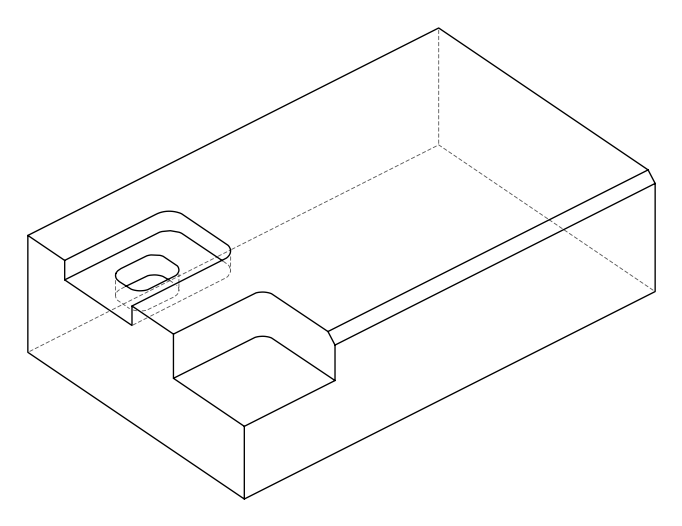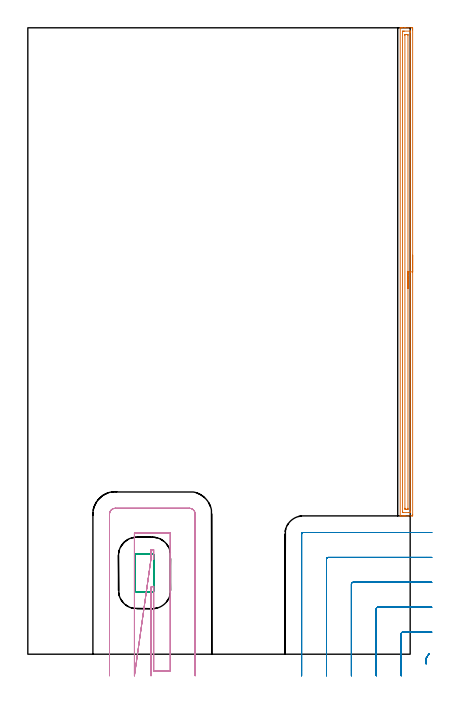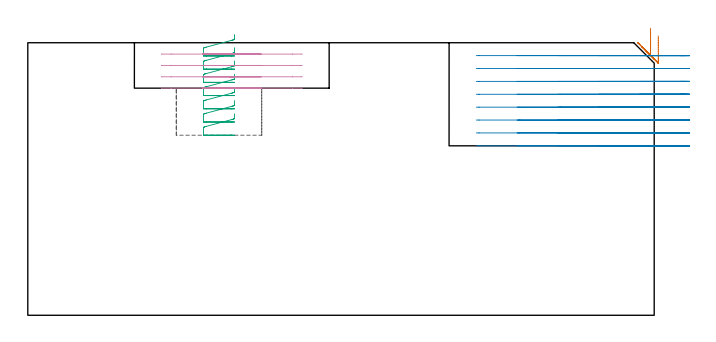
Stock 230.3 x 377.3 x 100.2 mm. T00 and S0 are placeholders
(PLAN: 4 operations, 1 tool changes, 24.2 min)
(1 AREA_MILL | FG_CHAMFER_SURFACE | UGT0205_001 | 7.26 min | 8399 mm3)
(2 MILL_CORNER_NOTCH_RECTANGULAR | CORNER_NOTCH_RECTANGULAR | UGT0201_094 | Follow Part, ap 5, ae 75% | 9.65 min | 236943 mm3)
(3 MILL_RECTANGULAR_POCKET | POCKET_RECTANGULAR_STRAIGHT | UGT0201_094 | Follow Part, ap 5, ae 75% | 1.82 min | 42446 mm3)
(4 MILL_SLOT | SLOT_PARTIAL_RECTANGULAR | UGT0201_094 | Follow Part, ap 5, ae 75% | 5.44 min | 94921 mm3)
(TOOL UGT0205_001 | Chamfer Mill 20 x 3 x 45 deg. | D20 FL50 Z2)
(TOOL UGT0201_094 | End mill 20 mm | D20 FL38 Z4)
(OP 1 AREA_MILL)
G17 G21 G94 G90
T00 M6
G54
G17 G0 G90 X231.8 Y240.3 S1061 M3
G43 Z110.2 H0
Z102.7
G94 G1 Y240.262 Z101.828 F250.
Y240.148 Z100.964
Y239.959 Z100.112
Y239.697 Z99.28
Y239.363 Z98.474
Y238.96 Z97.7
Y238.492 Z96.964
Y237.96 Z96.272
Y237.371 Z95.629
Y236.728 Z95.04
Y236.036 Z94.509
Y235.3 Z94.04
Y234.526 Z93.637
Y233.72 Z93.303
Y232.888 Z93.041
Y232.036 Z92.852
Y231.172 Z92.738
Y230.3 Z92.7
Y84.179
X231.798 Y83.908 Z92.702
X231.791 Y83.307 Z92.706
X231.783 Y83.304 Z92.714
X231.178 Y83.3 Z93.319
X227.603 Z96.891
X227.033 Z97.464
X226.709 Z97.787
X226.139 Z98.357
X225.816 Z98.679
X224.751 Z99.749
X224.363 Y83.302 Z100.129
X224.325 Y83.305 Z100.166
X224.303 Y83.309 Z100.188
X224.3 Y83.462 Z100.2
Y377.138
X224.302 Y377.29 Z100.188
X224.361 Y377.293 Z100.131
X224.751 Y377.3 Z99.749
X225.168 Z99.331
X225.816 Z98.679
X227.033 Z97.464
X227.603 Z96.891
X231.178 Y377.299 Z93.319
X231.783 Y377.296 Z92.714
X231.791 Y377.293 Z92.706
X231.797 Y376.692 Z92.703
X231.8 Y376.07 Z92.7
Y230.3
X230.386 Z94.114
X230.385 Y85.592 Z94.115
X230.383 Y85.49 Z94.117
X230.376 Y85.31 Z94.124
X230.284 Y85.307 Z94.216
X229.784 Y85.301 Z94.716
X229.39 Y85.3 Z95.11
X226.209 Z98.291
X225.816 Y85.302 Z98.684
X225.76 Y85.305 Z98.74
X225.731 Y85.309 Z98.769
X225.721 Y85.39 Z98.779
X225.716 Y85.592 Z98.784
X225.714 Y85.693 Z98.786
Y85.795
X225.715 Y375.008 Z98.785
X225.717 Y375.11 Z98.783
X225.724 Y375.29 Z98.776
X225.816 Y375.293 Z98.684
X226.316 Y375.299 Z98.184
X226.709 Y375.3 Z97.791
X229.89 Z94.61
X230.284 Y375.298 Z94.216
X230.34 Y375.295 Z94.16
X230.369 Y375.291 Z94.131
X230.379 Y375.21 Z94.121
X230.384 Y375.008 Z94.116
X230.385 Y374.907 Z94.115
X230.386 Y374.805 Z94.114
Y230.3
X228.972 Z95.528
X228.971 Y87.897 Z95.529
X228.97 Y87.479 Z95.53
X228.968 Y87.36 Z95.532
X228.965 Y87.311 Z95.535
X228.854 Y87.305 Z95.646
X228.675 Y87.301 Z95.825
X228.497 Y87.3 Z96.003
X227.782 Z96.718
X227.603 Y87.303 Z96.897
X227.425 Y87.31 Z97.075
X227.135 Y87.33 Z97.365
X227.133 Y87.479 Z97.367
X227.129 Y87.952 Z97.371
X227.128 Y372.703 Z97.372
X227.13 Y373.121 Z97.37
X227.132 Y373.24 Z97.368
X227.135 Y373.289 Z97.365
X227.246 Y373.295 Z97.254
X227.425 Y373.3 Z97.075
X227.603 Z96.897
X228.318 Z96.182
X228.497 Y373.297 Z96.003
X228.675 Y373.29 Z95.825
X228.965 Y373.27 Z95.535
X228.967 Y373.121 Z95.533
X228.971 Y372.648 Z95.529
X228.972 Y230.3 Z95.528
Y229.428 Z95.567
Y228.564 Z95.68
Y227.712 Z95.869
Y226.88 Z96.132
Y226.074 Z96.465
Y225.3 Z96.868
Y224.564 Z97.337
Y223.872 Z97.868
Y223.229 Z98.457
Y222.64 Z99.101
Y222.108 Z99.793
Y221.64 Z100.528
Y221.237 Z101.302
Y220.903 Z102.108
Y220.641 Z102.94
Y220.452 Z103.792
Y220.338 Z104.657
Y220.3 Z105.528
G0 Z110.2
M5
M2
(OP 2 MILL_CORNER_NOTCH_RECTANGULAR)
G17 G21 G94 G90
T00 M6
G54
G17 G0 G90 X241.73 Y0.354 S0 M3
G43 Z110.2 H0
Z95.462
G94 G1 X240.068 Y-2.143 F250.
G3 X239.9 Y-2.692 R1.
G1 Y-2.8
Y-5.8
G0 Z110.2
X243.3 Y13.3
Z95.462
G1 X240.3
X225.894 F500.
G3 X224.9 Y12.306 R1.
G1 Y-10.
Y-13. F250.
G0 Z110.2
X243.3 Y28.3
Z95.462
G1 X240.3
X210.895 F500.
G3 X209.9 Y27.305 R1.
G1 Y-10.
Y-13. F250.
G0 Z110.2
X243.3 Y43.3
Z95.462
G1 X240.3
X195.895 F500.
G3 X194.9 Y42.305 R1.
G1 Y-10.
Y-13. F250.
G0 Z110.2
X243.3 Y58.3
Z95.462
G1 X240.3
X180.895 F500.
G3 X179.9 Y57.305 R1.
G1 Y-10.
Y-13. F250.
G0 Z110.2
X243.3 Y73.3
Z95.462
G1 X240.3
X165.895 F500.
G3 X164.9 Y72.305 R1.
G1 Y-10.
Y-13. F250.
G0 Z110.2
X241.73 Y0.354
Z90.725
G1 X240.068 Y-2.143
G3 X239.9 Y-2.692 R1.
G1 Y-2.8
Y-5.8
G0 Z110.2
X243.3 Y13.3
Z90.725
G1 X240.3
X225.894 F500.
G3 X224.9 Y12.306 R1.
G1 Y-10.
Y-13. F250.
G0 Z110.2
X243.3 Y28.3
Z90.725
G1 X240.3
X210.895 F500.
G3 X209.9 Y27.305 R1.
G1 Y-10.
Y-13. F250.
G0 Z110.2
X243.3 Y43.3
Z90.725
G1 X240.3
X195.895 F500.
G3 X194.9 Y42.305 R1.
G1 Y-10.
Y-13. F250.
G0 Z110.2
X243.3 Y58.3
Z90.725
G1 X240.3
X180.895 F500.
G3 X179.9 Y57.305 R1.
G1 Y-10.
Y-13. F250.
G0 Z110.2
X243.3 Y73.3
Z90.725
G1 X240.3
X165.895 F500.
G3 X164.9 Y72.305 R1.
G1 Y-10.
Y-13. F250.
G0 Z110.2
X241.73 Y0.354
Z85.987
G1 X240.068 Y-2.143
G3 X239.9 Y-2.692 R1.
G1 Y-2.8
Y-5.8
G0 Z110.2
X243.3 Y13.3
Z85.987
G1 X240.3
X225.894 F500.
G3 X224.9 Y12.306 R1.
G1 Y-10.
Y-13. F250.
G0 Z110.2
X243.3 Y28.3
Z85.987
G1 X240.3
X210.895 F500.
G3 X209.9 Y27.305 R1.
G1 Y-10.
Y-13. F250.
G0 Z110.2
X243.3 Y43.3
Z85.987
G1 X240.3
X195.895 F500.
G3 X194.9 Y42.305 R1.
G1 Y-10.
Y-13. F250.
G0 Z110.2
X243.3 Y58.3
Z85.987
G1 X240.3
X180.895 F500.
G3 X179.9 Y57.305 R1.
G1 Y-10.
Y-13. F250.
G0 Z110.2
X243.3 Y73.3
Z85.987
G1 X240.3
X165.895 F500.
G3 X164.9 Y72.305 R1.
G1 Y-10.
Y-13. F250.
G0 Z110.2
X241.73 Y0.354
Z81.25
G1 X240.068 Y-2.143
G3 X239.9 Y-2.692 R1.
G1 Y-2.8
Y-5.8
G0 Z110.2
X243.3 Y13.3
Z81.25
G1 X240.3
X225.894 F500.
G3 X224.9 Y12.306 R1.
G1 Y-10.
Y-13. F250.
G0 Z110.2
X243.3 Y28.3
Z81.25
G1 X240.3
X210.895 F500.
G3 X209.9 Y27.305 R1.
G1 Y-10.
Y-13. F250.
G0 Z110.2
X243.3 Y43.3
Z81.25
G1 X240.3
X195.895 F500.
G3 X194.9 Y42.305 R1.
G1 Y-10.
Y-13. F250.
G0 Z110.2
X243.3 Y58.3
Z81.25
G1 X240.3
X180.895 F500.
G3 X179.9 Y57.305 R1.
G1 Y-10.
Y-13. F250.
G0 Z110.2
X243.3 Y73.3
Z81.25
G1 X240.3
X165.895 F500.
G3 X164.9 Y72.305 R1.
G1 Y-10.
Y-13. F250.
G0 Z110.2
X241.73 Y0.354
Z76.512
G1 X240.068 Y-2.143
G3 X239.9 Y-2.692 R1.
G1 Y-2.8
Y-5.8
G0 Z110.2
X243.3 Y13.3
Z76.512
G1 X240.3
X225.894 F500.
G3 X224.9 Y12.306 R1.
G1 Y-10.
Y-13. F250.
G0 Z110.2
X243.3 Y28.3
Z76.512
G1 X240.3
X210.895 F500.
G3 X209.9 Y27.305 R1.
G1 Y-10.
Y-13. F250.
G0 Z110.2
X243.3 Y43.3
Z76.512
G1 X240.3
X195.895 F500.
G3 X194.9 Y42.305 R1.
G1 Y-10.
Y-13. F250.
G0 Z110.2
X243.3 Y58.3
Z76.512
G1 X240.3
X180.895 F500.
G3 X179.9 Y57.305 R1.
G1 Y-10.
Y-13. F250.
G0 Z110.2
X243.3 Y73.3
Z76.512
G1 X240.3
X165.895 F500.
G3 X164.9 Y72.305 R1.
G1 Y-10.
Y-13. F250.
G0 Z110.2
X241.73 Y0.354
Z71.775
G1 X240.068 Y-2.143
G3 X239.9 Y-2.692 R1.
G1 Y-2.8
Y-5.8
G0 Z110.2
X243.3 Y13.3
Z71.775
G1 X240.3
X225.894 F500.
G3 X224.9 Y12.306 R1.
G1 Y-10.
Y-13. F250.
G0 Z110.2
X243.3 Y28.3
Z71.775
G1 X240.3
X210.895 F500.
G3 X209.9 Y27.305 R1.
G1 Y-10.
Y-13. F250.
G0 Z110.2
X243.3 Y43.3
Z71.775
G1 X240.3
X195.895 F500.
G3 X194.9 Y42.305 R1.
G1 Y-10.
Y-13. F250.
G0 Z110.2
X243.3 Y58.3
Z71.775
G1 X240.3
X180.895 F500.
G3 X179.9 Y57.305 R1.
G1 Y-10.
Y-13. F250.
G0 Z110.2
X243.3 Y73.3
Z71.775
G1 X240.3
X165.895 F500.
G3 X164.9 Y72.305 R1.
G1 Y-10.
Y-13. F250.
G0 Z110.2
X241.73 Y0.354
Z67.037
G1 X240.068 Y-2.143
G3 X239.9 Y-2.692 R1.
G1 Y-2.8
Y-5.8
G0 Z110.2
X243.3 Y13.3
Z67.037
G1 X240.3
X225.894 F500.
G3 X224.9 Y12.306 R1.
G1 Y-10.
Y-13. F250.
G0 Z110.2
X243.3 Y28.3
Z67.037
G1 X240.3
X210.895 F500.
G3 X209.9 Y27.305 R1.
G1 Y-10.
Y-13. F250.
G0 Z110.2
X243.3 Y43.3
Z67.037
G1 X240.3
X195.895 F500.
G3 X194.9 Y42.305 R1.
G1 Y-10.
Y-13. F250.
G0 Z110.2
X243.3 Y58.3
Z67.037
G1 X240.3
X180.895 F500.
G3 X179.9 Y57.305 R1.
G1 Y-10.
Y-13. F250.
G0 Z110.2
X243.3 Y73.3
Z67.037
G1 X240.3
X165.895 F500.
G3 X164.9 Y72.305 R1.
G1 Y-10.
Y-13. F250.
G0 Z110.2
X241.73 Y0.354
Z62.3
G1 X240.068 Y-2.143
G3 X239.9 Y-2.692 R1.
G1 Y-2.8
Y-5.8
G0 Z110.2
X243.3 Y13.3
Z62.3
G1 X240.3
X225.894 F500.
G3 X224.9 Y12.306 R1.
G1 Y-10.
Y-13. F250.
G0 Z110.2
X243.3 Y28.3
Z62.3
G1 X240.3
X210.895 F500.
G3 X209.9 Y27.305 R1.
G1 Y-10.
Y-13. F250.
G0 Z110.2
X243.3 Y43.3
Z62.3
G1 X240.3
X195.895 F500.
G3 X194.9 Y42.305 R1.
G1 Y-10.
Y-13. F250.
G0 Z110.2
X243.3 Y58.3
Z62.3
G1 X240.3
X180.895 F500.
G3 X179.9 Y57.305 R1.
G1 Y-10.
Y-13. F250.
G0 Z110.2
X243.3 Y73.3
Z62.3
G1 X240.3
X165.895 F500.
G3 X164.9 Y72.305 R1.
G1 Y-10.
Y-13. F250.
G0 Z110.2
M5
M2
(OP 3 MILL_RECTANGULAR_POCKET)
G17 G21 G94 G90
T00 M6
G54
G17 G0 G90 X76. Y53.191 S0 M3
G43 Z110.2 H0
Z103.2
G94 G1 Y59.4 Z101.536 F250.
Y59.505 Z101.508
X75.947 Y59.753 Z101.44
X75.839 Y59.983 Z101.372
X75.681 Y60.181 Z101.304
X75.483 Y60.339 Z101.236
X75.253 Y60.447 Z101.168
X75.005 Y60.5 Z101.1
X65.595 Z98.579
X65.347 Y60.447 Z98.511
X65.117 Y60.339 Z98.443
X64.919 Y60.181 Z98.375
X64.761 Y59.983 Z98.307
X64.653 Y59.753 Z98.239
X64.6 Y59.505 Z98.171
Y48.95 Z95.343
Y38.5 F500.
G3 X65.7 Y37.4 R1.1
G1 X74.9
G3 X76. Y38.5 R1.1
G1 Y59.4
G3 X74.9 Y60.5 R1.1
G1 X65.7
G3 X64.6 Y59.4 R1.1
G1 Y48.95
Y47.95
G0 X76. Y53.191 Z98.343
G1 Y59.4 Z96.679 F250.
Y59.505 Z96.651
X75.947 Y59.753 Z96.583
X75.839 Y59.983 Z96.515
X75.681 Y60.181 Z96.447
X75.483 Y60.339 Z96.379
X75.253 Y60.447 Z96.311
X75.005 Y60.5 Z96.243
X65.595 Z93.722
X65.347 Y60.447 Z93.654
X65.117 Y60.339 Z93.586
X64.919 Y60.181 Z93.518
X64.761 Y59.983 Z93.45
X64.653 Y59.753 Z93.382
X64.6 Y59.505 Z93.314
Y48.95 Z90.486
Y38.5 F500.
G3 X65.7 Y37.4 R1.1
G1 X74.9
G3 X76. Y38.5 R1.1
G1 Y59.4
G3 X74.9 Y60.5 R1.1
G1 X65.7
G3 X64.6 Y59.4 R1.1
G1 Y48.95
Y47.95
G0 X76. Y53.191 Z93.486
G1 Y59.4 Z91.822 F250.
Y59.505 Z91.794
X75.947 Y59.753 Z91.726
X75.839 Y59.983 Z91.658
X75.681 Y60.181 Z91.59
X75.483 Y60.339 Z91.522
X75.253 Y60.447 Z91.454
X75.005 Y60.5 Z91.386
X65.595 Z88.865
X65.347 Y60.447 Z88.797
X65.117 Y60.339 Z88.729
X64.919 Y60.181 Z88.661
X64.761 Y59.983 Z88.593
X64.653 Y59.753 Z88.525
X64.6 Y59.505 Z88.457
Y48.95 Z85.629
Y38.5 F500.
G3 X65.7 Y37.4 R1.1
G1 X74.9
G3 X76. Y38.5 R1.1
G1 Y59.4
G3 X74.9 Y60.5 R1.1
G1 X65.7
G3 X64.6 Y59.4 R1.1
G1 Y48.95
Y47.95
G0 X76. Y53.191 Z88.629
G1 Y59.4 Z86.965 F250.
Y59.505 Z86.937
X75.947 Y59.753 Z86.869
X75.839 Y59.983 Z86.801
X75.681 Y60.181 Z86.733
X75.483 Y60.339 Z86.665
X75.253 Y60.447 Z86.597
X75.005 Y60.5 Z86.529
X65.595 Z84.007
X65.347 Y60.447 Z83.939
X65.117 Y60.339 Z83.871
X64.919 Y60.181 Z83.804
X64.761 Y59.983 Z83.736
X64.653 Y59.753 Z83.668
X64.6 Y59.505 Z83.6
Y48.95 Z80.771
Y38.5 F500.
G3 X65.7 Y37.4 R1.1
G1 X74.9
G3 X76. Y38.5 R1.1
G1 Y59.4
G3 X74.9 Y60.5 R1.1
G1 X65.7
G3 X64.6 Y59.4 R1.1
G1 Y48.95
Y47.95
G0 X76. Y53.191 Z83.771
G1 Y59.4 Z82.108 F250.
Y59.505 Z82.08
X75.947 Y59.753 Z82.012
X75.839 Y59.983 Z81.944
X75.681 Y60.181 Z81.876
X75.483 Y60.339 Z81.808
X75.253 Y60.447 Z81.74
X75.005 Y60.5 Z81.672
X65.595 Z79.15
X65.347 Y60.447 Z79.082
X65.117 Y60.339 Z79.014
X64.919 Y60.181 Z78.946
X64.761 Y59.983 Z78.878
X64.653 Y59.753 Z78.81
X64.6 Y59.505 Z78.742
Y48.95 Z75.914
Y38.5 F500.
G3 X65.7 Y37.4 R1.1
G1 X74.9
G3 X76. Y38.5 R1.1
G1 Y59.4
G3 X74.9 Y60.5 R1.1
G1 X65.7
G3 X64.6 Y59.4 R1.1
G1 Y48.95
Y47.95
G0 X76. Y53.191 Z78.914
G1 Y59.4 Z77.251 F250.
Y59.505 Z77.222
X75.947 Y59.753 Z77.154
X75.839 Y59.983 Z77.086
X75.681 Y60.181 Z77.018
X75.483 Y60.339 Z76.951
X75.253 Y60.447 Z76.883
X75.005 Y60.5 Z76.815
X65.595 Z74.293
X65.347 Y60.447 Z74.225
X65.117 Y60.339 Z74.157
X64.919 Y60.181 Z74.089
X64.761 Y59.983 Z74.021
X64.653 Y59.753 Z73.953
X64.6 Y59.505 Z73.885
Y48.95 Z71.057
Y38.5 F500.
G3 X65.7 Y37.4 R1.1
G1 X74.9
G3 X76. Y38.5 R1.1
G1 Y59.4
G3 X74.9 Y60.5 R1.1
G1 X65.7
G3 X64.6 Y59.4 R1.1
G1 Y48.95
Y47.95
G0 X76. Y53.191 Z74.057
G1 Y59.4 Z72.393 F250.
Y59.505 Z72.365
X75.947 Y59.753 Z72.297
X75.839 Y59.983 Z72.229
X75.681 Y60.181 Z72.161
X75.483 Y60.339 Z72.093
X75.253 Y60.447 Z72.025
X75.005 Y60.5 Z71.957
X65.595 Z69.436
X65.347 Y60.447 Z69.368
X65.117 Y60.339 Z69.3
X64.919 Y60.181 Z69.232
X64.761 Y59.983 Z69.164
X64.653 Y59.753 Z69.096
X64.6 Y59.505 Z69.028
Y48.95 Z66.2
Y38.5 F500.
G3 X65.7 Y37.4 R1.1
G1 X74.9
G3 X76. Y38.5 R1.1
G1 Y59.4
G3 X74.9 Y60.5 R1.1
G1 X65.7
G3 X64.6 Y59.4 R1.1
G1 Y48.95
Y47.95
G0 Z110.2
M5
M2
(OP 4 MILL_SLOT)
G17 G21 G94 G90
T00 M6
G54
G17 G0 G90 X74.2 Y-13. S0 M3
G43 Z110.2 H0
Z96.025
G94 G1 Y-10. F250.
Y37.397 F500.
Y40.397 F250.
X75.8 Y40.877
Y37.877
Y-10. F500.
X85.8
Y72.9
X64.2
Y-10.
Y-13. F250.
X74.2 Y57.503 F500.
Y60.503 F250.
Y62.9
X75.8
Y60.032
Y57.032
G0 Z110.2
X100.8 Y-13.
Z96.025
G1 Y-10.
Y84.4 F500.
G3 X97.3 Y87.9 R3.5
G1 X52.7
G3 X49.2 Y84.4 R3.5
G1 Y-10.
Y-13. F250.
G0 X74.2 Z91.85
G1 Y-10.
Y37.397 F500.
Y40.397 F250.
X75.8 Y40.877
Y37.877
Y-10. F500.
X85.8
Y72.9
X64.2
Y-10.
Y-13. F250.
X74.2 Y57.503 F500.
Y60.503 F250.
Y62.9
X75.8
Y60.032
Y57.032
G0 Z110.2
X100.8 Y-13.
Z91.85
G1 Y-10.
Y84.4 F500.
G3 X97.3 Y87.9 R3.5
G1 X52.7
G3 X49.2 Y84.4 R3.5
G1 Y-10.
Y-13. F250.
G0 X74.2 Z87.675
G1 Y-10.
Y37.397 F500.
Y40.397 F250.
X75.8 Y40.877
Y37.877
Y-10. F500.
X85.8
Y72.9
X64.2
Y-10.
Y-13. F250.
X74.2 Y57.503 F500.
Y60.503 F250.
Y62.9
X75.8
Y60.032
Y57.032
G0 Z110.2
X100.8 Y-13.
Z87.675
G1 Y-10.
Y84.4 F500.
G3 X97.3 Y87.9 R3.5
G1 X52.7
G3 X49.2 Y84.4 R3.5
G1 Y-10.
Y-13. F250.
G0 X74.2 Z83.5
G1 Y-10.
Y37.397 F500.
Y40.397 F250.
X75.8 Y40.877
Y37.877
Y-10. F500.
X85.8
Y72.9
X64.2
Y-10.
Y-13. F250.
X74.2 Y57.503 F500.
Y60.503 F250.
Y62.9
X75.8
Y60.032
Y57.032
G0 Z110.2
X100.8 Y-13.
Z83.5
G1 Y-10.
Y84.4 F500.
G3 X97.3 Y87.9 R3.5
G1 X52.7
G3 X49.2 Y84.4 R3.5
G1 Y-10.
Y-13. F250.
G0 Z110.2
M5
M2
